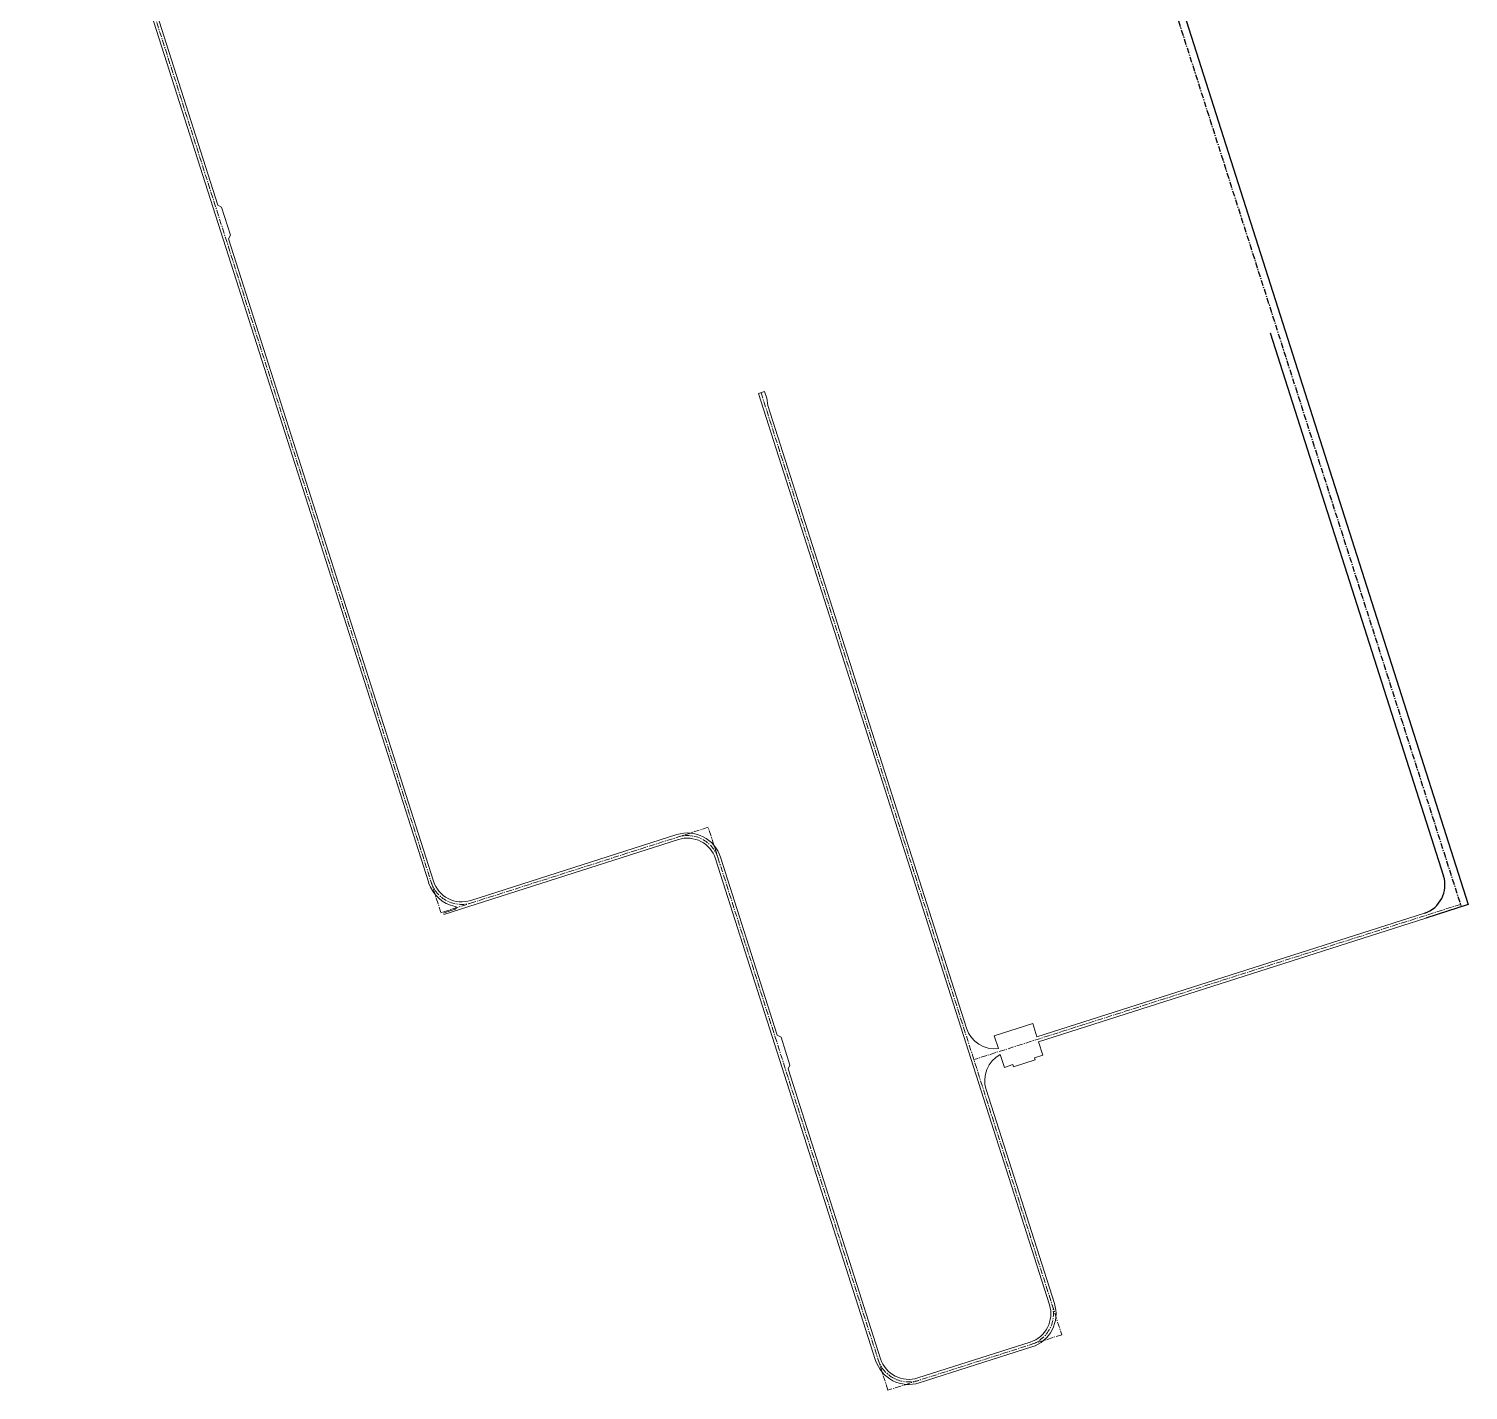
# Model space of a CAD drawing. Header units: millimetres. Extents: x 7502 to 11404, y 5706 to 12222.
# Drawn here: x 8717 to 9691, y 5706 to 6628 of the extents above; entities that cross this region are included whole.
import ezdxf

# ---------------------------------------------------------------- set-up
doc = ezdxf.new("R2010")
doc.units = ezdxf.units.MM
doc.header["$LTSCALE"] = 0.5
doc.linetypes.add('CENTER', pattern=[50.8, 31.75, -6.35, 6.35, -6.35])
doc.layers.add('MapLayer_ServiceRoads', color=6, linetype='Continuous')
doc.layers.add('MapLayer_WcRoads', color=6, linetype='Continuous')

msp = doc.modelspace()

# ---------------------------------------------------------------- linework, layer by layer
at = {"layer": 'MapLayer_ServiceRoads', "linetype": 'CENTER', "ltscale": 0.25}
msp.add_line((9249.8, 7401.6), (9686.4, 6033.58), dxfattribs=at)
at = {"layer": 'MapLayer_ServiceRoads', "lineweight": 30, "ltscale": 0.25}
for p, q in [((9393.39, 6968.14), (9691.16, 6035.1)), ((9557.1, 6422.27), (9674.49, 6054.45)), ((9691.16, 6035.1), (9662.58, 6025.98))]:
    msp.add_line(p, q, dxfattribs=at)
msp.add_arc((9655.43, 6048.37), 20, 287.7, 17.7, dxfattribs=at)
at = {"layer": 'MapLayer_WcRoads', "linetype": 'CENTER', "lineweight": 0, "ltscale": 0.25}
for p, q in [((8995.65, 6029.63), (8716.64, 6903.88)), ((9212.38, 6381.64), (9415.92, 5743.88)), ((9176.65, 6087.4), (8995.65, 6029.63)), ((9298.27, 5706.34), (9176.65, 6087.4)), ((9685.86, 6035.25), (9356.48, 5930.13)), ((9415.92, 5743.88), (9298.27, 5706.34))]:
    msp.add_line(p, q, dxfattribs=at)
at = {"layer": 'MapLayer_WcRoads', "lineweight": 0, "ltscale": 0.25}
for p, q in [((8987.37, 6049.82), (8717.19, 6896.4)), ((8844.61, 6508.64), (8721.02, 6895.9)), ((8847.13, 6507.34), (8844.61, 6508.64)), ((8853.21, 6488.29), (8847.13, 6507.34)), ((8851.91, 6485.78), (8853.21, 6488.29)), ((8990.7, 6050.89), (8851.91, 6485.78)), ((9214.81, 6382.42), (9210.72, 6381.11)), ((9407.64, 5764.07), (9210.72, 6381.11)), ((9214.81, 6382.42), (9216.21, 6378.04)), ((9216.97, 6373.03), (9216.21, 6378.04)), ((9351.54, 5951.38), (9216.97, 6373.03)), ((9155.4, 6082.46), (9015.83, 6037.91)), ((9156.46, 6079.12), (8997.56, 6028.41)), ((9289.99, 5726.52), (9181.6, 6066.15)), ((9223.39, 5946.7), (9184.93, 6067.21)), ((9661.51, 6029.32), (9399.21, 5945.6)), ((9662.58, 6025.98), (9400.27, 5942.27)), ((9396.32, 5954.65), (9370.29, 5946.35)), ((9396.32, 5954.65), (9399.21, 5945.6)), ((9225.91, 5945.4), (9223.39, 5946.7)), ((9231.99, 5926.35), (9225.91, 5945.4)), ((9370.29, 5946.35), (9373.08, 5937.62)), ((9400.27, 5942.27), (9403.16, 5933.22)), ((9230.69, 5923.84), (9231.99, 5926.35)), ((9374.35, 5933.64), (9377.13, 5924.91)), ((9382.86, 5926.74), (9377.13, 5924.91)), ((9383.32, 5925.31), (9382.86, 5926.74)), ((9397.89, 5929.96), (9383.32, 5925.31)), ((9403.16, 5933.22), (9397.44, 5931.39)), ((9397.89, 5929.96), (9397.44, 5931.39)), ((9293.32, 5727.59), (9230.69, 5923.84)), ((9364.76, 5909.94), (9410.97, 5765.14)), ((9394.67, 5738.94), (9318.45, 5714.62)), ((9395.73, 5735.6), (9319.52, 5711.28))]:
    msp.add_line(p, q, dxfattribs=at)
msp.add_lwpolyline([(8997.26, 6029.36), (9005.4, 6031.96)], dxfattribs=at)
for centre, radius, start, end in [((9162.54, 6060.07), 23.5, 17.7, 107.7), ((9162.54, 6060.07), 20, 17.7, 107.7), ((9009.75, 6056.97), 23.5, 197.7, 259.04834), ((9009.75, 6056.97), 20, 197.7, 287.7), ((9005.1, 6032.91), 1, 287.7, 79.04834), ((9370.59, 5957.46), 20, 197.7, 277.15545), ((9383.81, 5916.02), 20, 118.24455, 197.7), ((9388.59, 5757.99), 20, 287.7, 17.7), ((9388.59, 5757.99), 23.5, 287.7, 17.7), ((9312.37, 5733.67), 23.5, 197.7, 287.7), ((9312.37, 5733.67), 20, 197.7, 287.7)]:
    msp.add_arc(centre, radius, start, end, dxfattribs=at)
at = {"layer": 'MapLayer_WcRoads', "linetype": 'CENTER', "lineweight": 0, "ltscale": 0.25}
for centre, start, end in [((9162.54, 6060.07), 17.7, 107.7), ((9009.75, 6056.97), 197.7, 287.7), ((9388.59, 5757.99), 287.7, 17.7), ((9312.37, 5733.67), 197.7, 287.7)]:
    msp.add_arc(centre, 21.75, start, end, dxfattribs=at)

doc.saveas('drawing.dxf')
